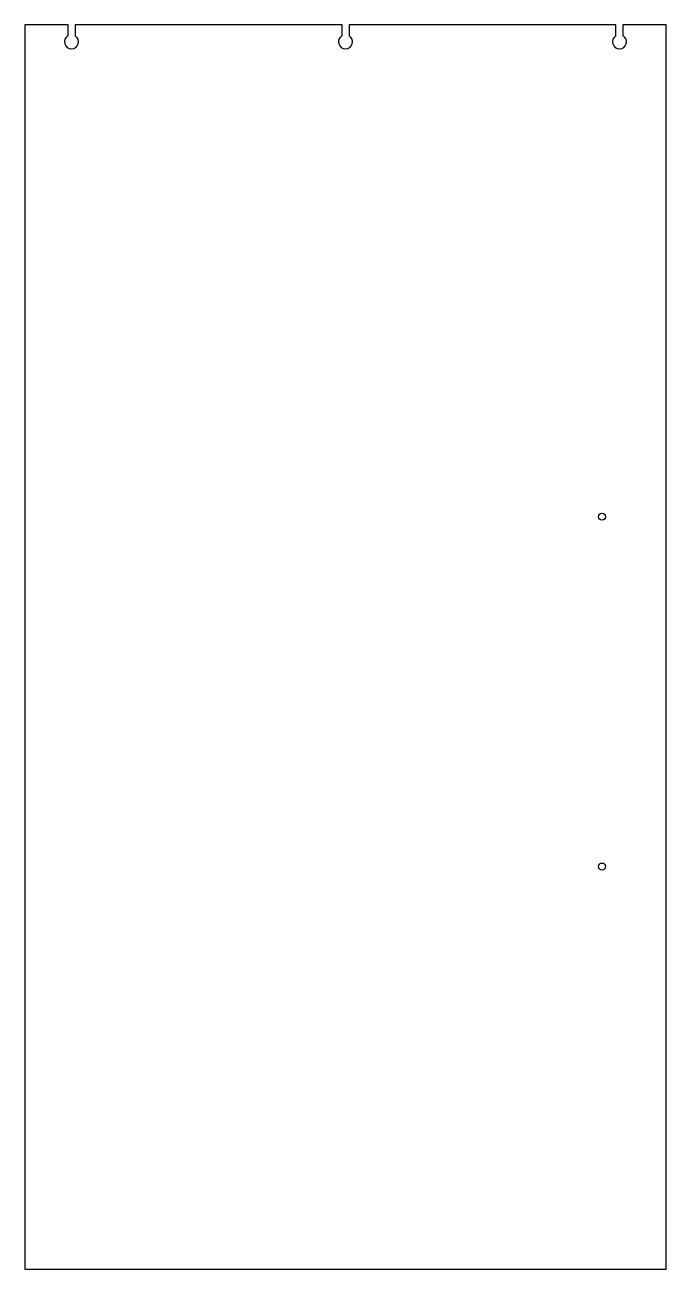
# Model space of a CAD drawing. Extents: x 736206 to 737306, y 170324 to 172458.
import ezdxf

# ---------------------------------------------------------------- set-up
doc = ezdxf.new("R2010")
doc.units = 0

msp = doc.modelspace()

# ---------------------------------------------------------------- linework, layer by layer
for p, q in [((736280.5, 172458), (736206.5, 172458)), ((736206.5, 172458), (736206.5, 170324)), ((736280.5, 172439.9), (736280.5, 172458)), ((736750.5, 172458), (736292.5, 172458)), ((736292.5, 172458), (736292.5, 172439.9)), ((736750.5, 172439.9), (736750.5, 172458)), ((737220.5, 172458), (736762.5, 172458)), ((736762.5, 172458), (736762.5, 172439.9)), ((737220.5, 172439.9), (737220.5, 172458)), ((737306.5, 172458), (737232.5, 172458)), ((737232.5, 172458), (737232.5, 172439.9)), ((737306.5, 170324), (737306.5, 172458)), ((736206.5, 170324), (737306.5, 170324))]:
    msp.add_line(p, q)
for centre in [(737196.5, 171614.5), (737196.5, 171014.5)]:
    msp.add_circle(centre, 6)
for centre, radius, start, end in [((736286.5, 172429), 12, 122.579, 57.421), ((736279.5, 172439.9), 1, 302.579, 360), ((736293.5, 172439.9), 1, 180, 237.421), ((736756.5, 172429), 12, 122.579, 57.421), ((736749.5, 172439.9), 1, 302.579, 360), ((736763.5, 172439.9), 1, 180, 237.421), ((737226.5, 172429), 12, 122.579, 57.421), ((737219.5, 172439.9), 1, 302.579, 360), ((737233.5, 172439.9), 1, 180, 237.421)]:
    msp.add_arc(centre, radius, start, end)

doc.saveas('drawing.dxf')
